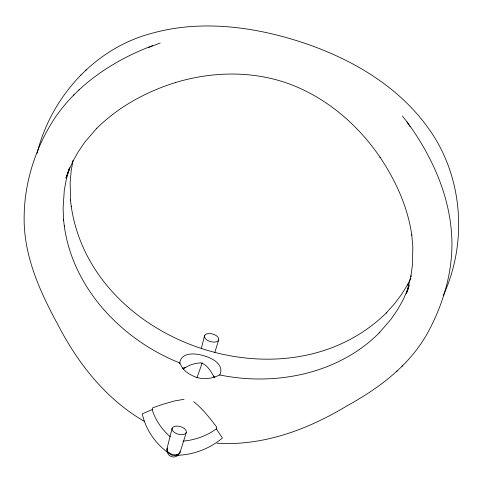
<?xml version="1.0" encoding="UTF-8"?>
<svg xmlns="http://www.w3.org/2000/svg" width="483" height="483" viewBox="0 0 483 483"><rect width="100%" height="100%" fill="white"/><g stroke="black" fill="none" stroke-linecap="round" stroke-linejoin="round"><path stroke-width="0.72" d="M219.33 375.043C211.711 379.083 201.079 380.115 192.759 375.816C187.67 373.462 182.713 369.863 180.606 364.49C180.485 364.104 179.948 362.256 179.555 363.457M167.329 449.118L167.106 450.995L167.498 452.873A6.351 6.025 21.6 0 0 177.339 455.831L179.217 453.35M73.078 160.35L71.23 170.402L70.15 182.369L70.578 200.56M166.907 448.991L172.141 428.252M201.302 348.569L204.55 335.697M219.693 375.14C224.8 365.027 212.429 357.933 204.104 355.88C195.899 353.097 180.871 351.672 179.664 363.391M183.015 441.142C194.878 440.055 206.639 436.016 216.245 428.892L216.74 427.117C209.761 418.079 202.739 408.811 193.695 401.711M170.276 436.747C161.968 429.574 155.315 420.186 152.205 409.596L152.706 407.821L162.952 404.253L174.774 400.89L184.017 399.314M37.07 153.31C50.975 97.542 94.058 49.097 150.147 33.78L150.533 33.671C199.932 19.483 252.887 26.42 301.066 42.045C349.366 57.869 396.132 84.422 426.724 125.96L426.948 126.28C462.919 174.381 468.232 241.603 443.14 295.765M179.911 452.909L186.275 432.514A7.384 3.961 15.7 0 0 176.808 426.072A7.384 3.961 15.7 0 0 174.538 432.563A7.384 3.961 15.7 0 0 186.275 432.514M214.736 352.62L218.69 339.96A7.384 3.961 15.7 0 0 209.224 333.524A7.384 3.961 15.7 0 0 206.947 340.008A7.384 3.961 15.7 0 0 218.69 339.96M69.594 168.048L65.99 178.052L69.528 167.957L66.298 179.416L64.299 190.199L63.086 208.209L63.641 220.357M196.986 377.748L202.208 362.842M67.813 173.023L69.57 168.12M408.817 286.51L406.245 293.64L408.063 288.611L403.269 299.52L397.938 309.108L391.158 319.046L379.252 332.841L379.686 332.407C338.788 373.86 275.636 386.388 219.856 374.983M409.391 284.898L406.541 293.103L410.985 275.799L410.822 276.777L412.446 264.901L412.838 246.789L411.739 234.617M68 172.449L72.8 161.545L78.131 151.952L84.911 142.02L96.817 128.224L96.383 128.653C118.341 106.894 146.216 91.607 175.637 82.515L175.341 82.605C213.727 70.916 256.268 70.518 293.773 85.672C329.08 99.927 358.821 126.075 380.145 157.361L379.97 157.102C395.68 180.588 407.827 207.068 411.806 235.221M410.834 278.371L407.423 285.006L407.9 284.143L401.596 294.346L394.345 304L386.183 313.044L386.617 312.61C287.457 410.719 91.094 343.679 71.194 206.048M178.867 453.984L177.708 455.463L176.536 454.654M152.598 45.643C114.405 59.964 78.439 83.553 55.104 117.568C35.881 146.802 24.44 181.638 24.15 216.716C23.462 255.235 39.66 291.11 57.664 324.262C77.715 363.174 105.916 399.242 144.339 421.339M217 443.237C263.301 446.189 308.323 429.351 347.349 405.629C379.759 387.777 410.731 364.55 428.506 331.284C445.018 300.402 454.684 264.992 451.249 229.811C447.94 193.441 432.665 159.04 412.198 129.142L407.036 121.982M183.389 369.133C188.086 365.003 194.679 363.264 200.837 362.836C206.935 364.508 210.618 370.938 213.655 376.154A21.101 11.32 15.7 0 1 214.917 377.579M80.486 75.402L80.969 74.931M85.757 70.289L86.234 69.824M73.549 95.193L74.038 94.728M78.826 90.079L79.303 89.621M396.766 371.445L397.243 370.98M402.031 366.337L402.514 365.866M148.535 47.533L160.193 42.993M152.205 409.596L142.262 413.828C145.957 430.866 157.192 446.28 172.063 455.288C190.133 456.067 208.656 449.715 222.452 437.99L216.245 428.892M167.305 450.5L167.39 452.354L168.748 452.323M167.396 452.372L169.455 452.994M179.217 362.739C121.903 339.664 72.818 288.617 64.263 225.845M402.393 115.974L406.958 121.879M407.139 122.133L410.188 126.769M179.839 451.484L180.002 451.949A6.792 3.647 15.7 0 1 172.202 454.394A6.792 3.647 15.7 0 1 167.438 448.164M213.655 376.154L213.878 377.169M70.506 199.95L71.261 206.646M63.575 219.747L64.33 226.442M182.598 368.209A21.101 11.32 15.7 0 1 185.104 367.551"/></g></svg>
